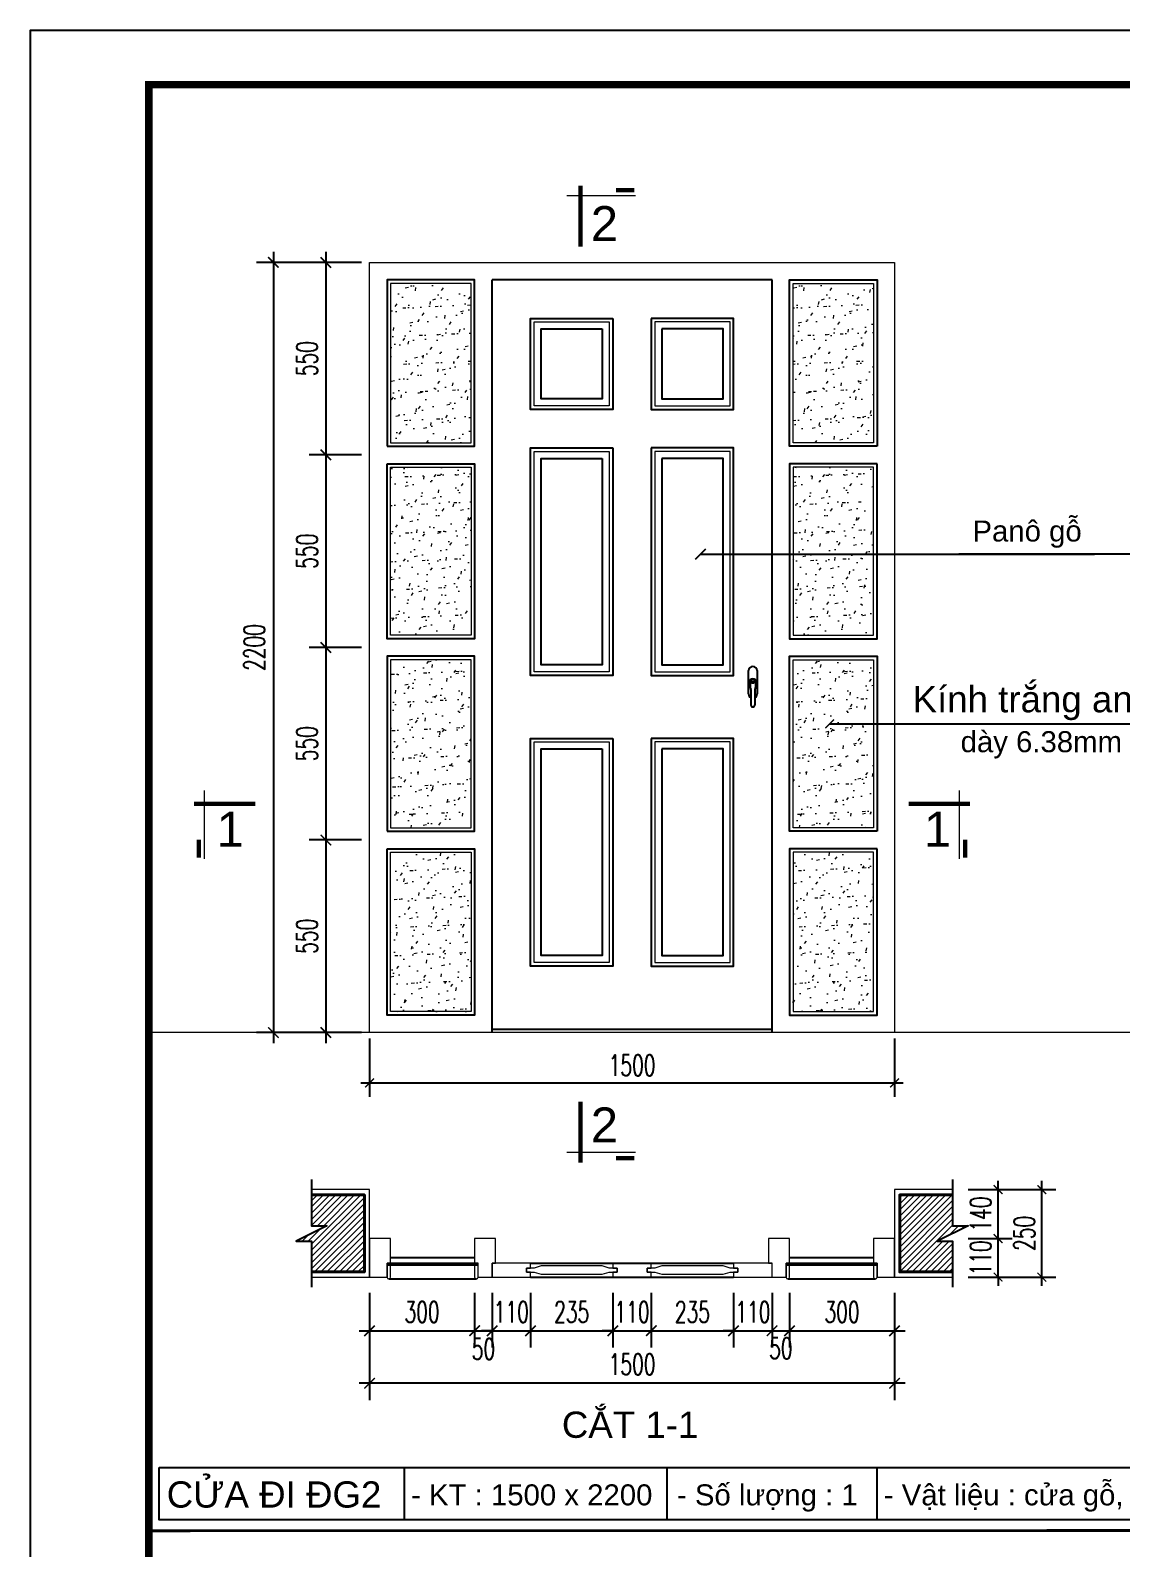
# Model space of a CAD drawing. Header units: millimetres. Extents: x -229618 to 2906, y -178063 to 96806.
# Drawn here: x -20344 to -17229, y -43490 to -39155 of the extents above; entities that cross this region are included whole.
import ezdxf
from ezdxf.enums import TextEntityAlignment as Align

# ---------------------------------------------------------------- set-up
doc = ezdxf.new("R2010")
doc.units = ezdxf.units.MM
doc.header["$LTSCALE"] = 200
doc.header["$MEASUREMENT"] = 0
doc.header["$PDMODE"] = 3
doc.header["$PDSIZE"] = 50
doc.linetypes.add('DASHED2', pattern=[0.375, 0.25, -0.125])
doc.layers.get('0').update_dxf_attribs({"color": 95, "linetype": 'CONTINUOUS'})
doc.layers.get('DEFPOINTS').update_dxf_attribs({"linetype": 'CONTINUOUS'})
for name, color, linetype, lineweight in [('cat', 1, 'CONTINUOUS', 40), ('hatch', 250, 'CONTINUOUS', 5), ('khuat', 8, 'DASHED2', 15), ('nho', 252, 'CONTINUOUS', 15), ('thay', 7, 'CONTINUOUS', 18)]:
    doc.layers.add(name, color=color, linetype=linetype, lineweight=lineweight)
for name, color, linetype in [('CUA', 145, 'CONTINUOUS'), ('DIM', 251, 'CONTINUOUS'), ('KHUNGTEN', 7, 'CONTINUOUS'), ('NOITHAT', 99, 'CONTINUOUS'), ('TEXT', 33, 'CONTINUOUS')]:
    doc.layers.add(name, color=color, linetype=linetype)
doc.layers.add('in', color=203, linetype='CONTINUOUS', lineweight=5, plot=False)
doc.styles.add('Aria H iso', font='Vharial_0.ttf')
doc.styles.add('Arial iso', font='vnarial_0.ttf')
doc.styles.add('Scale', font='vnsimli.shx', dxfattribs={"width": 0.65, "bigfont": 'bigfont.shx'})
doc.dimstyles.new('Scale', dxfattribs={"dimscale": 75, "dimtxt": 2, "dimasz": 1, "dimexe": 1.6, "dimexo": 0, "dimgap": 0.8, "dimtad": 1, "dimdec": 0, "dimzin": 0, "dimdsep": 46, "dimtxsty": 'Scale', "dimblk": 'ARCHTICK', "dimcen": 0.1, "dimdle": 1, "dimclrd": 256, "dimclre": 256, "dimclrt": 3, "dimadec": 0, "dimazin": 0, "dimtfac": 1, "dimtdec": 0, "dimtix": 1, "dimtmove": 2, "dimatfit": 3, "dimldrblk": 'ARCHTICK', "dimfxl": 0, "dimtolj": 1, "dimtzin": 0, "dimarcsym": 0})

# ---------------------------------------------------------------- blocks, each defined once
blk = doc.blocks.new('KhungA3')
at = {"layer": 'DEFPOINTS', "color": 8}
blk.add_lwpolyline([(-3.74, 3.81), (416.31, 3.81), (416.31, 300.81), (-3.74, 300.81)], close=True, dxfattribs=at)
at = {"layer": 'KHUNGTEN', "color": 4, "const_width": 0.724}
blk.add_lwpolyline([(7.54, 8.99), (411.13, 8.99), (411.13, 295.64), (7.54, 295.64)], close=True, dxfattribs=at)
blk = doc.blocks.new('tay nam')
at = {"ltscale": 0.5}
for p, q in [((-7.7, 0), (-7.7, -14.7)), ((7.7, 0), (7.7, -14.7)), ((-7.6, -15.4), (-5.6, -19.3)), ((-5.4, -19.9), (-5.4, -64.4)), ((5.4, -19.9), (5.4, -64.4)), ((7.6, -15.4), (5.6, -19.3))]:
    blk.add_line(p, q, dxfattribs=at)
for points in [[(-12, -7.7), (-12, 33.8)], [(12, 33.8), (12, -32.8)], [(-12, -32.8), (-12, -7.7)]]:
    blk.add_lwpolyline(points, dxfattribs=at)
blk.add_circle((0, 0), 2.19, dxfattribs=at)
for centre, radius, start, end in [((0, 33.8), 12, 0, 180), ((0, 0), 10.4, 318.259, 221.741), ((0, 0), 7.75, 0, 180), ((0, 0), 10.4, 318.259, 131.741), ((0, -32.8), 12, 180, 243.1549), ((-6.2, -14.7), 1.5, 180, 207.1927), ((-6.9, -19.9), 1.5, 0, 27.1927), ((6.9, -19.9), 1.5, 152.8073, 180), ((0, -32.8), 12, 296.8451, 0), ((6.2, -14.7), 1.5, 332.8073, 0), ((0, -64.4), 5.44, 180, 0)]:
    blk.add_arc(centre, radius, start, end, dxfattribs=at)
blk = doc.blocks.new('cactn')
at = {"layer": 'thay', "ltscale": 600}
blk.add_line((-9225, 9972), (-9225, -2458), dxfattribs=at)
at = {"layer": 'thay', "ltscale": 600, "const_width": 762}
for points in [[(-10263, 9771), (-10263, 6486)], [(0, 0), (-11114, 0)]]:
    blk.add_lwpolyline(points, dxfattribs=at)
at = {"layer": 'TEXT', "style": 'Aria H iso'}
blk.add_attdef('A', text='', height=6350, dxfattribs=at).set_placement((-4573, 4581), align=Align.MIDDLE_CENTER)
blk = doc.blocks.new('_ArchTick')
at = {"color": 0, "linetype": 'ByBlock', "const_width": 0.15}
blk.add_lwpolyline([(-0.5, -0.5), (0.5, 0.5)], dxfattribs=at)
blk = doc.blocks.new('cactd')
at = {"layer": 'thay', "ltscale": 600}
blk.add_line((-9972, -9225), (2458, -9225), dxfattribs=at)
at = {"layer": 'thay', "ltscale": 600, "const_width": 762}
for points in [[(0, 0), (0, -11114)], [(-9771, -10263), (-6486, -10263)]]:
    blk.add_lwpolyline(points, dxfattribs=at)
at = {"layer": 'TEXT', "style": 'Aria H iso'}
blk.add_attdef('1', text='', height=6350, dxfattribs=at).set_placement((-4149, -4127), align=Align.MIDDLE_CENTER)
blk = doc.blocks.new('*D602')
at = {"layer": 'DEFPOINTS', "color": 0, "linetype": 'Continuous'}
for p in [(-19375, -42034.6), (-17875, -42034.6), (-17875, -42161.7)]:
    blk.add_point(p, dxfattribs=at)
at = {"layer": 'DIM', "linetype": 'Continuous', "lineweight": -2}
for p, q in [((-19375, -42034.6), (-19375, -42201.7)), ((-17875, -42034.6), (-17875, -42201.7)), ((-19400, -42161.7), (-17850, -42161.7))]:
    blk.add_line(p, q, dxfattribs=at)
at = {"layer": 'DIM', "linetype": 'Continuous', "lineweight": -2, "xscale": 25, "yscale": 25, "zscale": 25, "rotation": 180}
blk.add_blockref('_ArchTick', (-19375, -42161.7), dxfattribs=at)
at = {"layer": 'DIM', "linetype": 'Continuous', "lineweight": -2, "xscale": 25, "yscale": 25, "zscale": 25}
blk.add_blockref('_ArchTick', (-17875, -42161.7), dxfattribs=at)
at = {"layer": 'DIM', "color": 3, "linetype": 'Continuous', "insert": (-18625, -42111.7), "char_height": 60, "attachment_point": 5, "style": 'Scale'}
blk.add_mtext('\\A1;1500', dxfattribs=at)
blk = doc.blocks.new('*D603')
at = {"layer": 'DEFPOINTS', "color": 0, "linetype": 'Continuous'}
for p in [(-17664.6, -42606.7), (-17579.2, -42606.7), (-17664.6, -42716.7)]:
    blk.add_point(p, dxfattribs=at)
at = {"layer": 'DIM', "linetype": 'Continuous', "lineweight": -2}
for p, q in [((-17664.6, -42606.7), (-17539.2, -42606.7)), ((-17579.2, -42606.7), (-17579.2, -42581.7)), ((-17579.2, -42716.7), (-17579.2, -42606.7)), ((-17664.6, -42716.7), (-17539.2, -42716.7)), ((-17579.2, -42716.7), (-17579.2, -42741.7))]:
    blk.add_line(p, q, dxfattribs=at)
at = {"layer": 'DIM', "linetype": 'Continuous', "lineweight": -2, "xscale": 25, "yscale": 25, "zscale": 25}
for p, rotation in [((-17579.2, -42606.7), 270), ((-17579.2, -42716.7), 90)]:
    blk.add_blockref('_ArchTick', p, dxfattribs=dict(at, rotation=rotation))
at = {"layer": 'DIM', "color": 3, "linetype": 'Continuous', "insert": (-17629.2, -42661.7), "char_height": 60, "attachment_point": 5, "rotation": 90, "style": 'Scale'}
blk.add_mtext('\\A1;110', dxfattribs=at)
blk = doc.blocks.new('*D604')
at = {"layer": 'DEFPOINTS', "color": 0, "linetype": 'Continuous'}
for p in [(-17664.6, -42466.7), (-17579.2, -42466.7), (-17664.6, -42606.7)]:
    blk.add_point(p, dxfattribs=at)
at = {"layer": 'DIM', "linetype": 'Continuous', "lineweight": -2}
for p, q in [((-17664.6, -42466.7), (-17539.2, -42466.7)), ((-17579.2, -42631.7), (-17579.2, -42441.7)), ((-17664.6, -42606.7), (-17539.2, -42606.7))]:
    blk.add_line(p, q, dxfattribs=at)
at = {"layer": 'DIM', "linetype": 'Continuous', "lineweight": -2, "xscale": 25, "yscale": 25, "zscale": 25}
for p, rotation in [((-17579.2, -42466.7), 90), ((-17579.2, -42606.7), 270)]:
    blk.add_blockref('_ArchTick', p, dxfattribs=dict(at, rotation=rotation))
at = {"layer": 'DIM', "color": 3, "linetype": 'Continuous', "insert": (-17629.2, -42536.7), "char_height": 60, "attachment_point": 5, "rotation": 90, "style": 'Scale'}
blk.add_mtext('\\A1;140', dxfattribs=at)
blk = doc.blocks.new('*D605')
at = {"layer": 'DEFPOINTS', "color": 0, "linetype": 'Continuous'}
for p in [(-17664.6, -42466.7), (-17454.2, -42466.7), (-17664.6, -42716.7)]:
    blk.add_point(p, dxfattribs=at)
at = {"layer": 'DIM', "linetype": 'Continuous', "lineweight": -2}
for p, q in [((-17664.6, -42466.7), (-17414.2, -42466.7)), ((-17454.2, -42741.7), (-17454.2, -42441.7)), ((-17664.6, -42716.7), (-17414.2, -42716.7))]:
    blk.add_line(p, q, dxfattribs=at)
at = {"layer": 'DIM', "linetype": 'Continuous', "lineweight": -2, "xscale": 25, "yscale": 25, "zscale": 25}
for p, rotation in [((-17454.2, -42466.7), 90), ((-17454.2, -42716.7), 270)]:
    blk.add_blockref('_ArchTick', p, dxfattribs=dict(at, rotation=rotation))
at = {"layer": 'DIM', "color": 3, "linetype": 'Continuous', "insert": (-17504.2, -42591.7), "char_height": 60, "attachment_point": 5, "rotation": 90, "style": 'Scale'}
blk.add_mtext('\\A1;250', dxfattribs=at)
blk = doc.blocks.new('*D622')
at = {"layer": 'DEFPOINTS', "color": 0}
for p in [(-19375, -42761.4), (-19074.8, -42761.4), (-19074.8, -42869.9)]:
    blk.add_point(p, dxfattribs=at)
at = {"layer": 'DIM', "linetype": 'Continuous', "lineweight": -2}
for p, q in [((-19375, -42761.4), (-19375, -42917.9)), ((-19074.8, -42761.4), (-19074.8, -42917.9)), ((-19405, -42869.9), (-19044.8, -42869.9))]:
    blk.add_line(p, q, dxfattribs=at)
at = {"layer": 'DIM', "lineweight": -2, "xscale": 30, "yscale": 30, "zscale": 30, "rotation": 180}
blk.add_blockref('_ArchTick', (-19375, -42869.9), dxfattribs=at)
at = {"layer": 'DIM', "lineweight": -2, "xscale": 30, "yscale": 30, "zscale": 30}
blk.add_blockref('_ArchTick', (-19074.8, -42869.9), dxfattribs=at)
at = {"layer": 'DIM', "color": 3, "insert": (-19224.9, -42815.9), "char_height": 60, "attachment_point": 5, "style": 'Scale'}
blk.add_mtext('\\A1;300', dxfattribs=at)
blk = doc.blocks.new('*D623')
at = {"layer": 'DEFPOINTS', "color": 0}
for p in [(-19074.8, -42761.4), (-19024.8, -42761.4), (-19024.8, -42869.9)]:
    blk.add_point(p, dxfattribs=at)
at = {"layer": 'DIM', "linetype": 'Continuous', "lineweight": -2}
for p, q in [((-19074.8, -42761.4), (-19074.8, -42917.9)), ((-19024.8, -42761.4), (-19024.8, -42917.9)), ((-19104.8, -42869.9), (-18994.8, -42869.9))]:
    blk.add_line(p, q, dxfattribs=at)
at = {"layer": 'DIM', "lineweight": -2, "xscale": 30, "yscale": 30, "zscale": 30, "rotation": 180}
blk.add_blockref('_ArchTick', (-19074.8, -42869.9), dxfattribs=at)
at = {"layer": 'DIM', "lineweight": -2, "xscale": 30, "yscale": 30, "zscale": 30}
blk.add_blockref('_ArchTick', (-19024.8, -42869.9), dxfattribs=at)
at = {"layer": 'DIM', "color": 3, "insert": (-19049.8, -42921.7), "char_height": 60, "attachment_point": 5, "style": 'Scale'}
blk.add_mtext('\\A1;50', dxfattribs=at)
blk = doc.blocks.new('*D624')
at = {"layer": 'DEFPOINTS', "color": 0}
for p in [(-19024.8, -42761.4), (-18915, -42761.4), (-18915, -42869.9)]:
    blk.add_point(p, dxfattribs=at)
at = {"layer": 'DIM', "linetype": 'Continuous', "lineweight": -2}
for p, q in [((-19024.8, -42761.4), (-19024.8, -42917.9)), ((-18915, -42761.4), (-18915, -42917.9)), ((-19024.8, -42869.9), (-19054.8, -42869.9)), ((-19024.8, -42869.9), (-18915, -42869.9)), ((-18915, -42869.9), (-18885, -42869.9))]:
    blk.add_line(p, q, dxfattribs=at)
at = {"layer": 'DIM', "lineweight": -2, "xscale": 30, "yscale": 30, "zscale": 30}
blk.add_blockref('_ArchTick', (-19024.8, -42869.9), dxfattribs=at)
at = {"layer": 'DIM', "lineweight": -2, "xscale": 30, "yscale": 30, "zscale": 30, "rotation": 180}
blk.add_blockref('_ArchTick', (-18915, -42869.9), dxfattribs=at)
at = {"layer": 'DIM', "color": 3, "insert": (-18969.9, -42815.9), "char_height": 60, "attachment_point": 5, "style": 'Scale'}
blk.add_mtext('\\A1;110', dxfattribs=at)
blk = doc.blocks.new('*D625')
at = {"layer": 'DEFPOINTS', "color": 0}
for p in [(-18915, -42761.4), (-18680, -42761.4), (-18680, -42869.9)]:
    blk.add_point(p, dxfattribs=at)
at = {"layer": 'DIM', "linetype": 'Continuous', "lineweight": -2}
for p, q in [((-18915, -42761.4), (-18915, -42917.9)), ((-18680, -42761.4), (-18680, -42917.9)), ((-18945, -42869.9), (-18650, -42869.9))]:
    blk.add_line(p, q, dxfattribs=at)
at = {"layer": 'DIM', "lineweight": -2, "xscale": 30, "yscale": 30, "zscale": 30, "rotation": 180}
blk.add_blockref('_ArchTick', (-18915, -42869.9), dxfattribs=at)
at = {"layer": 'DIM', "lineweight": -2, "xscale": 30, "yscale": 30, "zscale": 30}
blk.add_blockref('_ArchTick', (-18680, -42869.9), dxfattribs=at)
at = {"layer": 'DIM', "color": 3, "insert": (-18797.5, -42815.9), "char_height": 60, "attachment_point": 5, "style": 'Scale'}
blk.add_mtext('\\A1;235', dxfattribs=at)
blk = doc.blocks.new('*D626')
at = {"layer": 'DEFPOINTS', "color": 0}
for p in [(-18680, -42761.4), (-18570, -42761.4), (-18570, -42869.9)]:
    blk.add_point(p, dxfattribs=at)
at = {"layer": 'DIM', "linetype": 'Continuous', "lineweight": -2}
for p, q in [((-18680, -42761.4), (-18680, -42917.9)), ((-18570, -42761.4), (-18570, -42917.9)), ((-18680, -42869.9), (-18710, -42869.9)), ((-18680, -42869.9), (-18570, -42869.9)), ((-18570, -42869.9), (-18540, -42869.9))]:
    blk.add_line(p, q, dxfattribs=at)
at = {"layer": 'DIM', "lineweight": -2, "xscale": 30, "yscale": 30, "zscale": 30}
blk.add_blockref('_ArchTick', (-18680, -42869.9), dxfattribs=at)
at = {"layer": 'DIM', "lineweight": -2, "xscale": 30, "yscale": 30, "zscale": 30, "rotation": 180}
blk.add_blockref('_ArchTick', (-18570, -42869.9), dxfattribs=at)
at = {"layer": 'DIM', "color": 3, "insert": (-18625, -42815.9), "char_height": 60, "attachment_point": 5, "style": 'Scale'}
blk.add_mtext('\\A1;110', dxfattribs=at)
blk = doc.blocks.new('*D627')
at = {"layer": 'DEFPOINTS', "color": 0}
for p in [(-18570, -42761.4), (-18335, -42761.4), (-18335, -42869.9)]:
    blk.add_point(p, dxfattribs=at)
at = {"layer": 'DIM', "linetype": 'Continuous', "lineweight": -2}
for p, q in [((-18570, -42761.4), (-18570, -42917.9)), ((-18335, -42761.4), (-18335, -42917.9)), ((-18600, -42869.9), (-18305, -42869.9))]:
    blk.add_line(p, q, dxfattribs=at)
at = {"layer": 'DIM', "lineweight": -2, "xscale": 30, "yscale": 30, "zscale": 30, "rotation": 180}
blk.add_blockref('_ArchTick', (-18570, -42869.9), dxfattribs=at)
at = {"layer": 'DIM', "lineweight": -2, "xscale": 30, "yscale": 30, "zscale": 30}
blk.add_blockref('_ArchTick', (-18335, -42869.9), dxfattribs=at)
at = {"layer": 'DIM', "color": 3, "insert": (-18452.5, -42815.9), "char_height": 60, "attachment_point": 5, "style": 'Scale'}
blk.add_mtext('\\A1;235', dxfattribs=at)
blk = doc.blocks.new('*D628')
at = {"layer": 'DEFPOINTS', "color": 0}
for p in [(-18335, -42761.4), (-18225, -42761.4), (-18225, -42869.9)]:
    blk.add_point(p, dxfattribs=at)
at = {"layer": 'DIM', "linetype": 'Continuous', "lineweight": -2}
for p, q in [((-18335, -42761.4), (-18335, -42917.9)), ((-18225, -42761.4), (-18225, -42917.9)), ((-18335, -42869.9), (-18365, -42869.9)), ((-18335, -42869.9), (-18225, -42869.9)), ((-18225, -42869.9), (-18195, -42869.9))]:
    blk.add_line(p, q, dxfattribs=at)
at = {"layer": 'DIM', "lineweight": -2, "xscale": 30, "yscale": 30, "zscale": 30}
blk.add_blockref('_ArchTick', (-18335, -42869.9), dxfattribs=at)
at = {"layer": 'DIM', "lineweight": -2, "xscale": 30, "yscale": 30, "zscale": 30, "rotation": 180}
blk.add_blockref('_ArchTick', (-18225, -42869.9), dxfattribs=at)
at = {"layer": 'DIM', "color": 3, "insert": (-18280, -42815.9), "char_height": 60, "attachment_point": 5, "style": 'Scale'}
blk.add_mtext('\\A1;110', dxfattribs=at)
blk = doc.blocks.new('*D629')
at = {"layer": 'DEFPOINTS', "color": 0}
for p in [(-18225, -42761.4), (-18175, -42761.4), (-18175, -42869.9)]:
    blk.add_point(p, dxfattribs=at)
at = {"layer": 'DIM', "linetype": 'Continuous', "lineweight": -2}
for p, q in [((-18225, -42761.4), (-18225, -42917.9)), ((-18175, -42761.4), (-18175, -42917.9)), ((-18255, -42869.9), (-18145, -42869.9))]:
    blk.add_line(p, q, dxfattribs=at)
at = {"layer": 'DIM', "lineweight": -2, "xscale": 30, "yscale": 30, "zscale": 30, "rotation": 180}
blk.add_blockref('_ArchTick', (-18225, -42869.9), dxfattribs=at)
at = {"layer": 'DIM', "lineweight": -2, "xscale": 30, "yscale": 30, "zscale": 30}
blk.add_blockref('_ArchTick', (-18175, -42869.9), dxfattribs=at)
at = {"layer": 'DIM', "color": 3, "insert": (-18200, -42919.7), "char_height": 60, "attachment_point": 5, "style": 'Scale'}
blk.add_mtext('\\A1;50', dxfattribs=at)
blk = doc.blocks.new('*D630')
at = {"layer": 'DEFPOINTS', "color": 0}
for p in [(-18175, -42761.4), (-17875, -42761.4), (-17875, -42869.9)]:
    blk.add_point(p, dxfattribs=at)
at = {"layer": 'DIM', "linetype": 'Continuous', "lineweight": -2}
for p, q in [((-18175, -42761.4), (-18175, -42917.9)), ((-17875, -42761.4), (-17875, -42917.9)), ((-18205, -42869.9), (-17845, -42869.9))]:
    blk.add_line(p, q, dxfattribs=at)
at = {"layer": 'DIM', "lineweight": -2, "xscale": 30, "yscale": 30, "zscale": 30, "rotation": 180}
blk.add_blockref('_ArchTick', (-18175, -42869.9), dxfattribs=at)
at = {"layer": 'DIM', "lineweight": -2, "xscale": 30, "yscale": 30, "zscale": 30}
blk.add_blockref('_ArchTick', (-17875, -42869.9), dxfattribs=at)
at = {"layer": 'DIM', "color": 3, "insert": (-18025, -42815.9), "char_height": 60, "attachment_point": 5, "style": 'Scale'}
blk.add_mtext('\\A1;300', dxfattribs=at)
blk = doc.blocks.new('*D631')
at = {"layer": 'DEFPOINTS', "color": 0}
for p in [(-19375, -42761.4), (-17875, -42761.4), (-19375, -43019.9)]:
    blk.add_point(p, dxfattribs=at)
at = {"layer": 'DIM', "linetype": 'Continuous', "lineweight": -2}
for p, q in [((-19375, -42761.4), (-19375, -43067.9)), ((-17875, -42761.4), (-17875, -43067.9)), ((-17845, -43019.9), (-19405, -43019.9))]:
    blk.add_line(p, q, dxfattribs=at)
at = {"layer": 'DIM', "lineweight": -2, "xscale": 30, "yscale": 30, "zscale": 30, "rotation": 180}
blk.add_blockref('_ArchTick', (-19375, -43019.9), dxfattribs=at)
at = {"layer": 'DIM', "lineweight": -2, "xscale": 30, "yscale": 30, "zscale": 30}
blk.add_blockref('_ArchTick', (-17875, -43019.9), dxfattribs=at)
at = {"layer": 'DIM', "color": 3, "insert": (-18625, -42965.9), "char_height": 60, "attachment_point": 5, "style": 'Scale'}
blk.add_mtext('\\A1;1500', dxfattribs=at)
blk = doc.blocks.new('*D632')
at = {"layer": 'DEFPOINTS', "color": 0}
for p in [(-19398.5, -39817.9), (-19500, -40367.9), (-19398.5, -40367.9)]:
    blk.add_point(p, dxfattribs=at)
at = {"layer": 'DIM', "linetype": 'Continuous', "lineweight": -2}
for p, q in [((-19500, -39787.9), (-19500, -40397.9)), ((-19398.5, -39817.9), (-19548, -39817.9)), ((-19398.5, -40367.9), (-19548, -40367.9))]:
    blk.add_line(p, q, dxfattribs=at)
at = {"layer": 'DIM', "lineweight": -2, "xscale": 30, "yscale": 30, "zscale": 30}
for p, rotation in [((-19500, -39817.9), 90), ((-19500, -40367.9), 270)]:
    blk.add_blockref('_ArchTick', p, dxfattribs=dict(at, rotation=rotation))
at = {"layer": 'DIM', "color": 3, "insert": (-19554, -40092.9), "char_height": 60, "attachment_point": 5, "rotation": 90, "style": 'Scale'}
blk.add_mtext('\\A1;550', dxfattribs=at)
blk = doc.blocks.new('*D633')
at = {"layer": 'DEFPOINTS', "color": 0}
for p in [(-19398.5, -40367.9), (-19500, -40917.9), (-19398.5, -40917.9)]:
    blk.add_point(p, dxfattribs=at)
at = {"layer": 'DIM', "linetype": 'Continuous', "lineweight": -2}
for p, q in [((-19500, -40337.9), (-19500, -40947.9)), ((-19398.5, -40367.9), (-19548, -40367.9)), ((-19398.5, -40917.9), (-19548, -40917.9))]:
    blk.add_line(p, q, dxfattribs=at)
at = {"layer": 'DIM', "lineweight": -2, "xscale": 30, "yscale": 30, "zscale": 30}
for p, rotation in [((-19500, -40367.9), 90), ((-19500, -40917.9), 270)]:
    blk.add_blockref('_ArchTick', p, dxfattribs=dict(at, rotation=rotation))
at = {"layer": 'DIM', "color": 3, "insert": (-19554, -40642.9), "char_height": 60, "attachment_point": 5, "rotation": 90, "style": 'Scale'}
blk.add_mtext('\\A1;550', dxfattribs=at)
blk = doc.blocks.new('*D634')
at = {"layer": 'DEFPOINTS', "color": 0}
for p in [(-19398.5, -40917.9), (-19500, -41467.9), (-19398.5, -41467.9)]:
    blk.add_point(p, dxfattribs=at)
at = {"layer": 'DIM', "linetype": 'Continuous', "lineweight": -2}
for p, q in [((-19398.5, -40917.9), (-19548, -40917.9)), ((-19500, -40887.9), (-19500, -41497.9)), ((-19398.5, -41467.9), (-19548, -41467.9))]:
    blk.add_line(p, q, dxfattribs=at)
at = {"layer": 'DIM', "lineweight": -2, "xscale": 30, "yscale": 30, "zscale": 30}
for p, rotation in [((-19500, -40917.9), 90), ((-19500, -41467.9), 270)]:
    blk.add_blockref('_ArchTick', p, dxfattribs=dict(at, rotation=rotation))
at = {"layer": 'DIM', "color": 3, "insert": (-19554, -41192.9), "char_height": 60, "attachment_point": 5, "rotation": 90, "style": 'Scale'}
blk.add_mtext('\\A1;550', dxfattribs=at)
blk = doc.blocks.new('*D635')
at = {"layer": 'DEFPOINTS', "color": 0}
for p in [(-19398.5, -41467.9), (-19500, -42017.9), (-19398.5, -42017.9)]:
    blk.add_point(p, dxfattribs=at)
at = {"layer": 'DIM', "linetype": 'Continuous', "lineweight": -2}
for p, q in [((-19500, -41437.9), (-19500, -42047.9)), ((-19398.5, -41467.9), (-19548, -41467.9)), ((-19398.5, -42017.9), (-19548, -42017.9))]:
    blk.add_line(p, q, dxfattribs=at)
at = {"layer": 'DIM', "lineweight": -2, "xscale": 30, "yscale": 30, "zscale": 30}
for p, rotation in [((-19500, -41467.9), 90), ((-19500, -42017.9), 270)]:
    blk.add_blockref('_ArchTick', p, dxfattribs=dict(at, rotation=rotation))
at = {"layer": 'DIM', "color": 3, "insert": (-19554, -41742.9), "char_height": 60, "attachment_point": 5, "rotation": 90, "style": 'Scale'}
blk.add_mtext('\\A1;550', dxfattribs=at)
blk = doc.blocks.new('*D636')
at = {"layer": 'DEFPOINTS', "color": 0}
for p in [(-19398.5, -39817.9), (-19650, -42017.9), (-19398.5, -42017.9)]:
    blk.add_point(p, dxfattribs=at)
at = {"layer": 'DIM', "linetype": 'Continuous', "lineweight": -2}
for p, q in [((-19650, -39787.9), (-19650, -42047.9)), ((-19398.5, -39817.9), (-19698, -39817.9)), ((-19398.5, -42017.9), (-19698, -42017.9))]:
    blk.add_line(p, q, dxfattribs=at)
at = {"layer": 'DIM', "lineweight": -2, "xscale": 30, "yscale": 30, "zscale": 30}
for p, rotation in [((-19650, -39817.9), 90), ((-19650, -42017.9), 270)]:
    blk.add_blockref('_ArchTick', p, dxfattribs=dict(at, rotation=rotation))
at = {"layer": 'DIM', "color": 3, "insert": (-19704, -40917.9), "char_height": 60, "attachment_point": 5, "rotation": 90, "style": 'Scale'}
blk.add_mtext('\\A1;2200', dxfattribs=at)

msp = doc.modelspace()

# ---------------------------------------------------------------- hatches: boundary and pattern name
at = {"layer": 'hatch', "linetype": 'Continuous'}
h = msp.add_hatch(dxfattribs=at)
h.set_pattern_fill('CATTHO', color=256, scale=30, angle=45, style=0)
h.set_pattern_definition([(82.5, (-19275.03, -41932.935), (-42.2104, 39.5378), [9, -45.6, 0, -51, 0, -48.75]), (52.5, (-19275.03, -41932.935), (-22.324, 97.4094), [9, -24.6, 0, -41.1, 0, -15.75]), (12.5, (-19301.12, -41959.027), (65.9409, 66.181), [9, -15, 0, -54, 0, -70.5]), (2.5, (-19301.12, -41959.03), (45.1513, 82.388), [9, -7.5, 0, -35.4, 0, -40.5])])
h.paths.add_polyline_path([(-19315, -41502.9), (-19315, -41957.9), (-19085, -41957.9), (-19085, -41502.9)])
h.paths.add_polyline_path([(-19315, -41432.9), (-19085, -41432.9), (-19085, -40952.9), (-19315, -40952.9)])
h.paths.add_polyline_path([(-19315, -40402.9), (-19315, -40882.9), (-19085, -40882.9), (-19085, -40402.9)])
h.paths.add_polyline_path([(-19315, -40332.9), (-19085, -40332.9), (-19085, -39877.9), (-19315, -39877.9)])
h = msp.add_hatch(dxfattribs=at)
h.set_pattern_fill('CATTHO', color=256, scale=30, angle=45, style=0)
h.set_pattern_definition([(82.5, (-18165.03, -41932.935), (-42.2104, 39.5378), [9, -45.6, 0, -51, 0, -48.75]), (52.5, (-18165.03, -41932.935), (-22.324, 97.4094), [9, -24.6, 0, -41.1, 0, -15.75]), (12.5, (-18191.12, -41959.027), (65.9409, 66.181), [9, -15, 0, -54, 0, -70.5]), (2.5, (-18191.12, -41959.03), (45.1513, 82.388), [9, -7.5, 0, -35.4, 0, -40.5])])
h.paths.add_polyline_path([(-17935, -41502.9), (-18165, -41502.9), (-18165, -41957.9), (-17935, -41957.9)])
h.paths.add_polyline_path([(-17935, -41432.9), (-17935, -40952.9), (-18165, -40952.9), (-18165, -41432.9)])
h.paths.add_polyline_path([(-17935, -40402.9), (-18165, -40402.9), (-18165, -40882.9), (-17935, -40882.9)])
h.paths.add_polyline_path([(-17935, -40332.9), (-17935, -39877.9), (-18165, -39877.9), (-18165, -40332.9)])
h = msp.add_hatch(dxfattribs=at)
h.set_pattern_fill('ANSI31', color=256, scale=100, style=0)
h.set_pattern_definition([(45, (-19585.069, -42701.675), (-8.83883, 8.83883), [])])
h.paths.add_polyline_path([(-19390, -42481.7), (-19541.1, -42481.7), (-19541.1, -42569.7), (-19497.1, -42569.7), (-19585.1, -42613.7), (-19541.1, -42613.7), (-19541.1, -42701.7), (-19390, -42701.7)])
h = msp.add_hatch(dxfattribs=at)
h.set_pattern_fill('ANSI31', color=256, scale=100, style=0)
h.set_pattern_definition([(45, (-17860.028, -42701.675), (-8.83883, 8.83883), [])])
h.paths.add_polyline_path([(-17709, -42481.7), (-17860, -42481.7), (-17860, -42701.7), (-17709, -42701.7), (-17709, -42613.7), (-17753, -42613.7), (-17665, -42569.7), (-17709, -42569.7)])

# ---------------------------------------------------------------- linework, layer by layer
at = {"layer": 'cat', "linetype": 'Continuous'}
msp.add_line((-19390, -42481.7), (-19390, -42701.7), dxfattribs=at)
for points in [[(-19541.1, -42701.7), (-19390, -42701.7), (-19390, -42481.7), (-19541.1, -42481.7)], [(-17709, -42481.7), (-17860, -42481.7), (-17860, -42701.7), (-17709, -42701.7)]]:
    msp.add_lwpolyline(points, dxfattribs=at)
at = {"layer": 'CUA'}
for p, q in [((-18225, -39867.9), (-19025, -39867.9)), ((-19025, -42017.9), (-19025, -39867.9)), ((-18225, -42017.9), (-18225, -39867.9)), ((-19025, -42007.9), (-18225, -42007.9)), ((-19324.8, -42676.7), (-19065, -42676.7)), ((-19324.8, -42681.7), (-19065, -42681.7)), ((-19075, -42661.7), (-19315, -42661.7)), ((-18915, -42676.7), (-18335, -42676.7)), ((-18184.8, -42676.7), (-17925, -42676.7)), ((-18184.8, -42681.7), (-17925, -42681.7)), ((-17935, -42661.7), (-18175, -42661.7)), ((-19319.9, -42721.6), (-19069.9, -42721.6)), ((-18915, -42716.7), (-18335, -42716.7)), ((-18179.9, -42721.6), (-17929.9, -42721.6))]:
    msp.add_line(p, q, dxfattribs=at)
for points in [[(-19325, -40342.9), (-19075, -40342.9), (-19075, -39867.9), (-19325, -39867.9)], [(-17925, -40342.9), (-18175, -40342.9), (-18175, -39867.9), (-17925, -39867.9)], [(-18710, -40007.9), (-18710, -40207.9), (-18885, -40207.9), (-18885, -40007.9)], [(-18540, -40007.9), (-18540, -40207.9), (-18365, -40207.9), (-18365, -40007.9)], [(-19325, -40392.9), (-19075, -40392.9), (-19075, -40892.9), (-19325, -40892.9)], [(-18710, -40377.9), (-18710, -40967.9), (-18885, -40967.9), (-18885, -40377.9)], [(-18540, -40377.9), (-18540, -40967.9), (-18365, -40967.9), (-18365, -40377.9)], [(-17925, -40392.9), (-18175, -40392.9), (-18175, -40892.9), (-17925, -40892.9)], [(-19325, -41442.9), (-19075, -41442.9), (-19075, -40942.9), (-19325, -40942.9)], [(-17925, -41442.9), (-18175, -41442.9), (-18175, -40942.9), (-17925, -40942.9)], [(-18710, -41207.9), (-18710, -41797.9), (-18885, -41797.9), (-18885, -41207.9)], [(-18540, -41207.9), (-18540, -41797.9), (-18365, -41797.9), (-18365, -41207.9)], [(-19325, -41492.9), (-19075, -41492.9), (-19075, -41967.9), (-19325, -41967.9)], [(-17925, -41492.9), (-18175, -41492.9), (-18175, -41967.9), (-17925, -41967.9)]]:
    msp.add_lwpolyline(points, close=True, dxfattribs=at)
for points in [[(-18680, -39977.9), (-18680, -40237.9), (-18915, -40237.9), (-18915, -39977.9), (-18680, -39977.9)], [(-18570, -39977.9), (-18570, -40237.9), (-18335, -40237.9), (-18335, -39977.9), (-18570, -39977.9)], [(-18680, -40347.9), (-18680, -40997.9), (-18915, -40997.9), (-18915, -40347.9), (-18680, -40347.9)], [(-18570, -40347.9), (-18570, -40997.9), (-18335, -40997.9), (-18335, -40347.9), (-18570, -40347.9)], [(-18680, -41177.9), (-18680, -41827.9), (-18915, -41827.9), (-18915, -41177.9), (-18680, -41177.9)], [(-18570, -41177.9), (-18570, -41827.9), (-18335, -41827.9), (-18335, -41177.9), (-18570, -41177.9)]]:
    msp.add_lwpolyline(points, dxfattribs=at)
at = {"layer": 'CUA', "linetype": 'Continuous'}
for points in [[(-19975.9, -43260.5), (-19275.9, -43260.5), (-19275.9, -43410.5), (-19975.9, -43410.5)], [(-19975.9, -43260.5), (-18525.9, -43260.5), (-18525.9, -43410.5), (-19975.9, -43410.5)], [(-19975.9, -43260.5), (-17925.9, -43260.5), (-17925.9, -43410.5), (-19975.9, -43410.5)], [(-19975.9, -43260.5), (-15696.8, -43260.5), (-15696.8, -43410.5), (-19975.9, -43410.5)]]:
    msp.add_lwpolyline(points, close=True, dxfattribs=at)
at = {"layer": 'DIM', "linetype": 'Continuous'}
for points in [[(-19541.1, -42437.7), (-19541.1, -42569.7), (-19497.1, -42569.7), (-19585.1, -42613.7), (-19541.1, -42613.7), (-19541.1, -42745.7)], [(-17709, -42437.7), (-17709, -42569.7), (-17665, -42569.7), (-17753, -42613.7), (-17709, -42613.7), (-17709, -42745.7)]]:
    msp.add_lwpolyline(points, dxfattribs=at)
at = {"layer": 'hatch', "linetype": 'Continuous'}
for points in [[(-19315, -40332.9), (-19085, -40332.9), (-19085, -39877.9), (-19315, -39877.9)], [(-17935, -40332.9), (-18165, -40332.9), (-18165, -39877.9), (-17935, -39877.9)], [(-19315, -40402.9), (-19085, -40402.9), (-19085, -40882.9), (-19315, -40882.9)], [(-17935, -40402.9), (-18165, -40402.9), (-18165, -40882.9), (-17935, -40882.9)], [(-19315, -41432.9), (-19085, -41432.9), (-19085, -40952.9), (-19315, -40952.9)], [(-17935, -41432.9), (-18165, -41432.9), (-18165, -40952.9), (-17935, -40952.9)], [(-19315, -41502.9), (-19085, -41502.9), (-19085, -41957.9), (-19315, -41957.9)], [(-17935, -41502.9), (-18165, -41502.9), (-18165, -41957.9), (-17935, -41957.9)]]:
    msp.add_lwpolyline(points, close=True, dxfattribs=at)
at = {"layer": 'hatch'}
for points in [[(-18690, -39987.9), (-18690, -40227.9), (-18905, -40227.9), (-18905, -39987.9)], [(-18560, -39987.9), (-18560, -40227.9), (-18345, -40227.9), (-18345, -39987.9)], [(-18690, -40357.9), (-18690, -40987.9), (-18905, -40987.9), (-18905, -40357.9)], [(-18560, -40357.9), (-18560, -40987.9), (-18345, -40987.9), (-18345, -40357.9)], [(-18690, -41187.9), (-18690, -41817.9), (-18905, -41817.9), (-18905, -41187.9)], [(-18560, -41187.9), (-18560, -41817.9), (-18345, -41817.9), (-18345, -41187.9)]]:
    msp.add_lwpolyline(points, close=True, dxfattribs=at)
at = {"layer": 'hatch', "linetype": 'Continuous'}
for points in [[(-19541.1, -42716.7), (-19375, -42716.7), (-19375, -42466.7), (-19541.1, -42466.7)], [(-17709, -42466.7), (-17875, -42466.7), (-17875, -42716.7), (-17709, -42716.7)]]:
    msp.add_lwpolyline(points, dxfattribs=at)
at = {"layer": 'in', "linetype": 'Continuous'}
msp.add_lwpolyline([(-20344.3, -39154.9), (-7743, -39154.9), (-7743, -48064.9), (-20344.3, -48064.9)], close=True, dxfattribs=at)
at = {"layer": 'khuat', "color": 6, "ltscale": 0.3, "const_width": 8}
msp.add_lwpolyline([(-20005.9, -43441.3), (-9278.3, -43438.8)], dxfattribs=at)
at = {"layer": 'nho', "ltscale": 0.3}
msp.add_line((-9278.3, -42017.9), (-20005.9, -42017.9), dxfattribs=at)
at = {"layer": 'thay', "linetype": 'Continuous'}
for points in [[(-19375, -39817.9), (-17875, -39817.9), (-17875, -42017.9), (-19375, -42017.9)], [(-19315, -42606.7), (-19375, -42606.7), (-19375, -42716.7), (-19324.8, -42716.7), (-19324.8, -42676.7), (-19315, -42676.7)], [(-17875, -42606.7), (-17935, -42606.7), (-17935, -42676.7), (-17925, -42676.7), (-17925, -42716.7), (-17875, -42716.7)], [(-18927, -42690.7), (-18915, -42690.7), (-18915, -42676.7), (-19024.8, -42676.7), (-19024.8, -42716.7), (-18915, -42716.7), (-18915, -42702.7), (-18927, -42702.7)], [(-18668, -42690.7), (-18690, -42690.7), (-18710, -42684.7), (-18792.5, -42684.7), (-18885, -42684.7), (-18905, -42690.7), (-18927, -42690.7), (-18927, -42702.7), (-18905, -42702.7), (-18885, -42708.7), (-18792.5, -42708.7), (-18710, -42708.7), (-18690, -42702.7), (-18668, -42702.7)], [(-18570, -42702.7), (-18582, -42702.7), (-18582, -42690.7), (-18570, -42690.7), (-18570, -42676.7), (-18680, -42676.7), (-18680, -42690.7), (-18668, -42690.7), (-18668, -42702.7), (-18680, -42702.7), (-18680, -42716.7), (-18570, -42716.7)], [(-18323, -42690.7), (-18345, -42690.7), (-18365, -42684.7), (-18447.5, -42684.7), (-18540, -42684.7), (-18560, -42690.7), (-18582, -42690.7), (-18582, -42702.7), (-18560, -42702.7), (-18540, -42708.7), (-18447.5, -42708.7), (-18365, -42708.7), (-18345, -42702.7), (-18323, -42702.7)], [(-18225, -42676.7), (-18335, -42676.7), (-18335, -42690.7), (-18323, -42690.7), (-18323, -42702.7), (-18335, -42702.7), (-18335, -42716.7), (-18225, -42716.7)]]:
    msp.add_lwpolyline(points, close=True, dxfattribs=at)
for points in [[(-19065.3, -42716.7), (-19024.8, -42716.7), (-19024.8, -42676.7), (-19015, -42676.7), (-19015, -42606.7), (-19075, -42606.7), (-19075, -42676.7), (-19065.3, -42676.7), (-19065.3, -42716.7)], [(-18225.3, -42716.7), (-18184.8, -42716.7), (-18184.8, -42676.7), (-18175, -42676.7), (-18175, -42606.7), (-18235, -42606.7), (-18235, -42676.7), (-18225.3, -42676.7), (-18225.3, -42716.7)]]:
    msp.add_lwpolyline(points, dxfattribs=at)
for points in [[(-19315, -42681.7), (-19324.8, -42681.7), (-19324.8, -42716.7, 1), (-19315, -42716.7)], [(-19065, -42681.7), (-19074.8, -42681.7), (-19074.8, -42716.7, 1), (-19065, -42716.7)], [(-18175, -42681.7), (-18184.8, -42681.7), (-18184.8, -42716.7, 1), (-18175, -42716.7)], [(-17925, -42681.7), (-17934.8, -42681.7), (-17934.8, -42716.7, 1), (-17925, -42716.7)]]:
    msp.add_lwpolyline(points, format="xyb", close=True, dxfattribs=at)

# ---------------------------------------------------------------- block references
at = {"layer": 'NOITHAT', "linetype": 'Continuous'}
msp.add_blockref('tay nam', (-18280, -41017.9), dxfattribs=at)
at = {"layer": 'thay', "xscale": 30, "yscale": 30, "zscale": 30.00000000000013}
msp.add_blockref('KhungA3', (-20232.2, -48179.3), dxfattribs=at)
at = {"layer": 'thay', "linetype": 'Continuous'}
ref = msp.add_blockref('cactd', (-18772.6, -39773.3), dxfattribs=dict(at, xscale=0.015748031437397, yscale=0.015748031437397, zscale=0.0157480314960628, rotation=180))
ref.add_attrib('1', '2', dxfattribs={"layer": 'TEXT', "height": 100, "style": 'Aria H iso'}).set_placement((-18704.1, -39707), align=Align.MIDDLE_CENTER)
ref = msp.add_blockref('cactn', (-19701.4, -41364.8), dxfattribs=dict(at, xscale=-0.015748031437397, yscale=0.015748031437397, zscale=0.0157480314960628, rotation=180))
ref.add_attrib('A', '1', dxfattribs={"layer": 'TEXT', "height": 100, "style": 'Aria H iso'}).set_placement((-19773.4, -41437.3), align=Align.MIDDLE_CENTER)
ref = msp.add_blockref('cactn', (-17834.8, -41364.8), dxfattribs=dict(at, xscale=0.015748031437397, yscale=0.015748031437397, zscale=0.0157480314960628, rotation=180))
ref.add_attrib('A', '1', dxfattribs={"layer": 'TEXT', "height": 100, "style": 'Aria H iso'}).set_placement((-17752.3, -41437.3), align=Align.MIDDLE_CENTER)
ref = msp.add_blockref('cactd', (-18772.6, -42215.1), dxfattribs=dict(at, xscale=-0.015748031437397, yscale=0.015748031437397, zscale=0.0157480314960628))
ref.add_attrib('1', '2', dxfattribs={"layer": 'TEXT', "height": 100, "style": 'Aria H iso'}).set_placement((-18704.1, -42281.9), align=Align.MIDDLE_CENTER)

# ---------------------------------------------------------------- texts
at = {"layer": 'TEXT', "linetype": 'Continuous', "style": 'Arial iso'}
for s, height, p in [('Pan« gç', 60, (-17652.4, -40615.2)), ('KÝnh tr¾ng an toµn', 75, (-17823.5, -41103.2)), ('dµy 6.38mm', 60, (-17686.3, -41217.1)), ('- Sè l\xadîng : 1', 60, (-18496.7, -43368.7)), ('- VËt liÖu : cöa gç, kÝnh', 60, (-17905.7, -43368.7)), ('- KT : 1500 x 2200', 60, (-19256.4, -43368.7))]:
    msp.add_text(s, height=height, dxfattribs=at).set_placement(p)
at = {"layer": 'TEXT', "linetype": 'Continuous', "style": 'Aria H iso'}
for s, p in [('c¾t 1-1', (-18630.6, -43175.8)), ('cöa ®i ®g2', (-19648, -43375.1))]:
    msp.add_text(s, height=75, dxfattribs=at).set_placement(p, align=Align.CENTER)

# ---------------------------------------------------------------- dimensions: what is measured, and where the dimension line sits
at = {"layer": 'DIM'}
for base, p1, p2, picture, middle in [((-19650, -42017.9), (-19398.5, -39817.9), (-19398.5, -42017.9), '*D636', (-19704, -40917.9)), ((-19500, -40367.9), (-19398.5, -39817.9), (-19398.5, -40367.9), '*D632', (-19554, -40092.9)), ((-19500, -40917.9), (-19398.5, -40367.9), (-19398.5, -40917.9), '*D633', (-19554, -40642.9)), ((-19500, -41467.9), (-19398.5, -40917.9), (-19398.5, -41467.9), '*D634', (-19554, -41192.9)), ((-19500, -42017.9), (-19398.5, -41467.9), (-19398.5, -42017.9), '*D635', (-19554, -41742.9))]:
    dim = msp.add_linear_dim(base=base, p1=p1, p2=p2, angle=90, dimstyle='Scale', override={"dimscale": 30, "dimfxl": 70}, dxfattribs=at)
    dim.commit()
    dim.dimension.update_dxf_attribs({"geometry": picture, "text_midpoint": middle})
at = {"layer": 'DIM', "linetype": 'Continuous'}
dim = msp.add_linear_dim(base=(-17875, -42161.7), p1=(-19375, -42034.6), p2=(-17875, -42034.6), dimstyle='Scale', override={"dimscale": 25, "dimtxt": 2.4}, dxfattribs=at)
dim.commit()
dim.dimension.update_dxf_attribs({"geometry": '*D602', "text_midpoint": (-18625, -42111.7)})
for base, p1, p2, picture, middle in [((-17579.2, -42466.7), (-17664.6, -42606.7), (-17664.6, -42466.7), '*D604', (-17629.2, -42536.7)), ((-17454.2, -42466.7), (-17664.6, -42716.7), (-17664.6, -42466.7), '*D605', (-17504.2, -42591.7)), ((-17579.2, -42606.7), (-17664.6, -42716.7), (-17664.6, -42606.7), '*D603', (-17629.2, -42661.7))]:
    dim = msp.add_linear_dim(base=base, p1=p1, p2=p2, angle=90, dimstyle='Scale', override={"dimscale": 25, "dimtxt": 2.4}, dxfattribs=at)
    dim.commit()
    dim.dimension.update_dxf_attribs({"geometry": picture, "text_midpoint": middle})
at = {"layer": 'DIM'}
for base, p1, p2, picture, middle in [((-19074.8, -42869.9), (-19375, -42761.4), (-19074.8, -42761.4), '*D622', (-19224.9, -42815.9)), ((-19375, -43019.9), (-17875, -42761.4), (-19375, -42761.4), '*D631', (-18625, -42965.9)), ((-18915, -42869.9), (-19024.8, -42761.4), (-18915, -42761.4), '*D624', (-18969.9, -42815.9)), ((-18680, -42869.9), (-18915, -42761.4), (-18680, -42761.4), '*D625', (-18797.5, -42815.9)), ((-18570, -42869.9), (-18680, -42761.4), (-18570, -42761.4), '*D626', (-18625, -42815.9)), ((-18335, -42869.9), (-18570, -42761.4), (-18335, -42761.4), '*D627', (-18452.5, -42815.9)), ((-18225, -42869.9), (-18335, -42761.4), (-18225, -42761.4), '*D628', (-18280, -42815.9)), ((-17875, -42869.9), (-18175, -42761.4), (-17875, -42761.4), '*D630', (-18025, -42815.9))]:
    dim = msp.add_linear_dim(base=base, p1=p1, p2=p2, dimstyle='Scale', override={"dimscale": 30, "dimfxl": 70}, dxfattribs=at)
    dim.commit()
    dim.dimension.update_dxf_attribs({"geometry": picture, "text_midpoint": middle})
for base, p1, p2, picture, middle in [((-19024.8, -42869.9), (-19074.8, -42761.4), (-19024.8, -42761.4), '*D623', (-19049.8, -42921.7)), ((-18175, -42869.9), (-18225, -42761.4), (-18175, -42761.4), '*D629', (-18200, -42919.7))]:
    dim = msp.add_linear_dim(base=base, p1=p1, p2=p2, dimstyle='Scale', override={"dimscale": 30, "dimfxl": 70}, dxfattribs=at)
    dim.commit()
    dim.dimension.update_dxf_attribs({"geometry": picture, "text_midpoint": middle, "dimtype": 160})

# ---------------------------------------------------------------- leaders
at = {"layer": 'DIM', "linetype": 'Continuous'}
for points in [[(-18429.4, -40651), (-17304, -40651)], [(-16605.7, -40651), (-17691.2, -40651)]]:
    msp.add_leader(points, dimstyle='Scale', override={"dimscale": 30, "dimgap": 0.7, "dimtad": 0, "dimfxl": 70}, dxfattribs=at)
at = {"layer": 'DIM'}
msp.add_leader([(-18060.4, -41135.9), (-17182, -41135.9)], dimstyle='Scale', override={"dimscale": 25, "dimgap": 0.7, "dimtad": 0, "dimfxl": 70}, dxfattribs=at)

doc.saveas('drawing.dxf')
